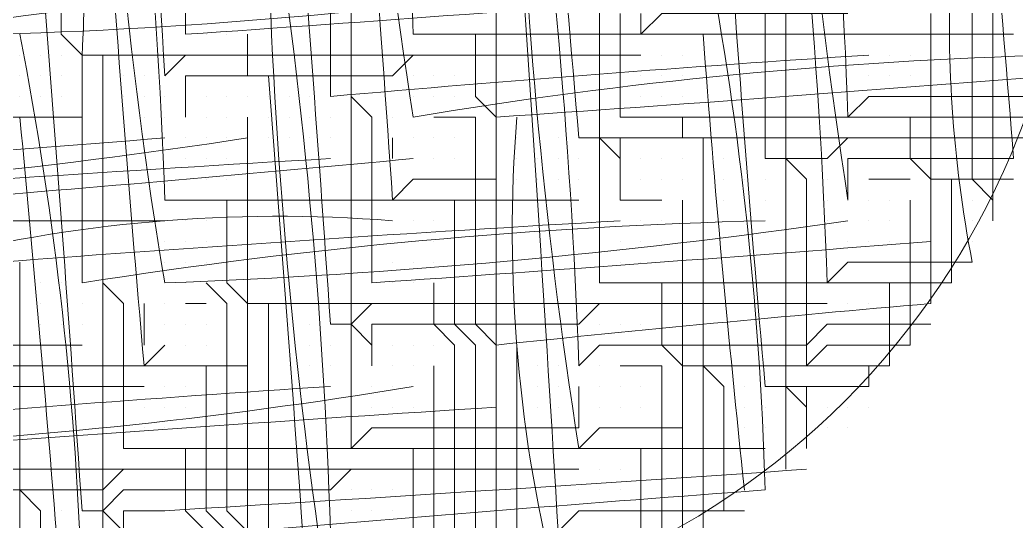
# Model space of a CAD drawing. Header units: centimetres. Extents: x -1638 to 1136, y -35 to 948.
# Drawn here: x -1094.46 to -1089.12, y 438.9 to 441.58 of the extents above; entities that cross this region are included whole.
import ezdxf

# ---------------------------------------------------------------- set-up
doc = ezdxf.new("R2010")
doc.units = ezdxf.units.CM
doc.layers.add('PDF _Attente électrique', color=1, linetype='Continuous')

# ---------------------------------------------------------------- blocks, each defined once
blk = doc.blocks.new('Attente électrique pour éclairage indirect')
at = {"layer": 'PDF _Attente électrique', "lineweight": 0}
for points in [[(0.1598, 2.8574, 0.004444), (0.2468, 1.5524), (0.2903, 1.5524), (0.2903, 1.5089), (0.2903, 1.4654), (0.2903, 1.4219), (0.3338, 1.4219), (0.3773, 1.4219), (0.4208, 1.4219), (0.4208, 1.3784), (0.4208, 1.3349), (0.4208, 1.2914), (0.4208, 1.2479), (0.4208, 1.2044), (0.4208, 1.1609), (0.4208, 1.1174), (0.4208, 1.0739, 0.002732), (1.5953, 1.1609)], [(0.7688, 1.3784, -0.030978), (-0.6232, 1.2479), (-0.6667, 1.2479, -0.038546), (-0.7972, 2.6834)], [(0.1163, 2.6834, -0.027352), (0.2468, 1.2479), (0.2903, 1.2479), (0.3338, 1.2479), (0.3773, 1.2479), (0.4208, 1.2479), (0.4643, 1.2479), (0.5078, 1.2479), (0.5513, 1.2479), (0.5948, 1.2479), (0.6383, 1.2479), (0.6818, 1.2479), (0.7253, 1.2479), (0.7688, 1.2914), (0.8123, 1.2914), (0.8558, 1.2914), (0.8993, 1.2914), (0.9428, 1.2914), (0.9863, 1.2914), (1.0298, 1.2914), (1.0733, 1.2914), (1.1168, 1.2914), (1.1603, 1.2914)], [(-0.3622, 2.5094, -0.002075), (-0.2752, 1.1609), (-0.2317, 1.2044), (-0.1882, 1.2044), (-0.1447, 1.2044), (-0.1012, 1.2044), (-0.0577, 1.2044), (-0.0142, 1.2044), (0.0293, 1.2044), (0.0728, 1.2044), (0.1163, 1.2044), (0.1598, 1.2044), (0.2033, 1.2044), (0.2468, 1.2044)], [(1.5518, 1.8569, 0.062258), (1.5953, 1.2044, 0.035081), (0.2468, 1.0739, -0.032811), (0.1163, 2.5094)], [(1.0298, 2.5094, -0.027352), (1.1603, 1.0739), (1.2038, 1.0739), (1.2473, 1.0739), (1.2908, 1.0739), (1.3343, 1.0739), (1.3778, 1.0739), (1.4213, 1.0739), (1.4648, 1.0739), (1.5083, 1.0739), (1.5518, 1.0739), (1.5518, 1.1174), (1.5518, 1.1609), (1.5518, 1.2044), (1.5518, 1.2479), (1.5518, 1.2914), (1.5518, 1.3349), (1.5518, 1.3784)], [(-0.4057, 2.3354, -0.027352), (-0.2752, 0.8999), (-0.2317, 0.8999), (-0.1882, 0.8999), (-0.1447, 0.8999), (-0.1012, 0.8999), (-0.0577, 0.8999), (-0.0142, 0.8999), (0.0293, 0.8999), (0.0728, 0.8999), (0.1163, 0.8999), (0.1598, 0.8999), (0.2033, 0.8999), (0.2468, 0.9434), (0.2903, 0.9434), (0.3338, 0.9434), (0.3773, 0.9434), (0.4208, 0.9434)], [(1.0298, 2.3354, 0.032811), (1.1603, 0.8999), (1.1603, 0.9434), (1.1603, 0.9869), (1.2038, 0.9869), (1.2473, 0.9869), (1.2908, 0.9869), (1.3343, 0.9869), (1.3778, 0.9869), (1.4213, 0.9869), (1.4648, 0.9869), (1.5083, 0.9869, 0.003759), (1.4213, 1.9874)], [(0.0728, 0.9869, 0.004444), (-1.2322, 0.8999)], [(0.2033, 0.8564, 0.082763), (-0.7972, 0.7694)], [(0.5948, 1.3784, 0.032811), (-0.8407, 1.2479), (-0.8407, 1.2914), (-0.8407, 1.3349), (-0.8407, 1.3784), (-0.8407, 1.4219), (-0.8407, 1.4654), (-0.8407, 1.5089), (-0.8407, 1.5524), (-0.8407, 1.5959), (-0.8407, 1.6394), (-0.8407, 1.6829), (-0.8407, 1.7264), (-0.8842, 1.7699), (-0.8842, 1.8134), (-0.8842, 1.8569), (-0.8842, 1.9004), (-0.8842, 1.9439), (-0.8842, 1.9874), (-0.8842, 2.0309), (-0.8842, 2.0744), (-0.8842, 2.1179), (-0.8842, 2.1614)], [(-0.4057, 2.1614, 0.038546), (-0.2752, 0.7259, 0.027352), (1.1603, 0.8564)], [(0.5078, 2.1614, 0.005917), (0.5948, 1.0304), (0.6383, 1.0304), (0.6818, 1.0304), (0.6818, 0.9869), (0.6818, 0.9434), (0.6818, 0.8999), (0.7253, 0.8999), (0.7688, 0.8999)], [(0.9863, 2.1614, -0.027352), (1.1168, 0.7259), (1.1603, 0.7259), (1.2038, 0.7259), (1.2473, 0.7259), (1.2908, 0.7259), (1.3343, 0.7259), (1.3778, 0.7259), (1.3778, 0.7694), (1.3778, 0.8129), (1.3778, 0.8564), (1.3778, 0.8999), (1.3778, 0.9434)], [(0.1163, 2.0744, -0.002732), (0.2033, 0.8999), (0.2468, 0.8999), (0.2903, 0.8999), (0.3338, 0.8999), (0.3773, 0.8999), (0.4208, 0.8999), (0.4643, 0.8999), (0.5078, 0.8999), (0.5513, 0.8999), (0.5948, 0.8999)], [(1.2038, 1.2044, 0.005917), (0.0728, 1.1174), (0.0728, 1.1609), (0.0728, 1.2044), (0.0728, 1.2479), (0.0728, 1.2914), (0.0728, 1.3349), (0.0728, 1.3784), (0.0728, 1.4219), (0.0728, 1.4654), (0.0728, 1.5089), (0.0728, 1.5524), (0.0728, 1.5959), (0.0293, 1.6394), (0.0293, 1.6829), (0.0293, 1.7264), (0.0293, 1.7699), (0.0293, 1.8134), (0.0293, 1.8569), (0.0293, 1.9004), (0.0293, 1.9439), (0.0293, 1.9874)], [(0.4643, 1.9874, -0.027352), (0.5948, 0.5519), (0.6383, 0.5954), (0.6818, 0.5954), (0.7253, 0.5954), (0.7688, 0.5954), (0.8123, 0.5954), (0.8558, 0.5954), (0.8993, 0.5954), (0.9428, 0.5954), (0.9863, 0.5954), (1.0298, 0.5954), (1.0733, 0.5954), (1.1168, 0.6389), (1.1603, 0.6389), (1.2038, 0.6389), (1.2473, 0.6389), (1.2908, 0.6389), (1.3343, 0.6389)], [(-0.9277, 1.9439, -0.030978), (-0.7972, 0.5519), (-0.7537, 0.5519), (-0.7102, 0.5519), (-0.6667, 0.5519), (-0.6232, 0.5519), (-0.5797, 0.5519), (-0.5362, 0.5519), (-0.4927, 0.5519), (-0.4492, 0.5519), (-0.4057, 0.5519), (-0.3622, 0.5519), (-0.3187, 0.5519), (-0.2752, 0.5954)], [(-0.0142, 1.8134, -0.002732), (0.0728, 0.6389), (0.1163, 0.6389), (0.1598, 0.6824), (0.2033, 0.6824), (0.2468, 0.6824), (0.2903, 0.6824), (0.3338, 0.6824), (0.3773, 0.6824), (0.4208, 0.6824), (0.4643, 0.6824), (0.5078, 0.6824), (0.5513, 0.6824), (0.5948, 0.6824), (0.6383, 0.6824)], [(0.4643, 1.8134, 0.032811), (0.5948, 0.3779), (0.6383, 0.3779), (0.6818, 0.3779), (0.7253, 0.3779), (0.7688, 0.3779), (0.8123, 0.3779), (0.8558, 0.3779), (0.8993, 0.3779), (0.9428, 0.3779), (0.9863, 0.3779)], [(0.4208, 0.4649, 0.00237), (-0.8407, 0.3779, 0.030978), (-0.9712, 1.7699)], [(-0.4927, 1.7699, -0.071068), (-0.4492, 1.2044), (-0.4057, 1.2044), (-0.3622, 1.2044), (-0.3187, 1.2044), (-0.2752, 1.2044), (-0.2317, 1.2044)], [(-0.7537, 1.7264, 0.062258), (-0.7102, 1.0739), (-0.6667, 1.0739), (-0.6232, 1.0739), (-0.5797, 1.0739), (-0.5362, 1.0739), (-0.4927, 1.0739), (-0.4492, 1.0739)], [(-0.4057, 1.6829, 0.005917), (-0.3187, 0.5519), (-0.2752, 0.5519), (-0.2317, 0.5519), (-0.1882, 0.5519), (-0.1447, 0.5519), (-0.1012, 0.5519)], [(0.9428, 1.3349, -0.002732), (-0.2317, 1.2479), (-0.2317, 1.2914), (-0.2317, 1.3349), (-0.2317, 1.3784), (-0.2317, 1.4219), (-0.2317, 1.4654), (-0.2317, 1.5089), (-0.2317, 1.5524), (-0.2317, 1.5959), (-0.2317, 1.6394)], [(0.8993, 1.6394, 0.005917), (0.9863, 0.5084), (1.0298, 0.5084), (1.0733, 0.5084), (1.0733, 0.4649), (1.0733, 0.4214), (1.0733, 0.3779), (1.0733, 0.4214), (1.0733, 0.4649), (1.0298, 0.5084), (1.0298, 0.5519), (1.0298, 0.5954), (1.0298, 0.6389), (1.0298, 0.6824), (1.0298, 0.7259), (1.0298, 0.7694), (1.0298, 0.8129), (1.0298, 0.8564), (1.0298, 0.8999), (1.0298, 0.9434), (1.0298, 0.9869)], [(0.9863, 0.8564, 0.032811), (-0.4492, 0.7259), (-0.4492, 0.7694), (-0.4492, 0.8129), (-0.4492, 0.8564), (-0.4492, 0.8999), (-0.4492, 0.9434), (-0.4492, 0.9869), (-0.4492, 1.0304), (-0.4492, 1.0739), (-0.4492, 1.1174), (-0.4492, 1.1609), (-0.4492, 1.2044), (-0.4927, 1.2479), (-0.4927, 1.2914), (-0.4927, 1.3349), (-0.4927, 1.3784), (-0.4927, 1.4219), (-0.4927, 1.4654), (-0.4927, 1.5089), (-0.4927, 1.5524), (-0.4927, 1.5959)], [(-0.0577, 1.5959, -0.030978), (0.0728, 0.2039), (0.1163, 0.2039), (0.1598, 0.2039), (0.2033, 0.2039), (0.2468, 0.2039), (0.2903, 0.2039), (0.3338, 0.2039), (0.3773, 0.2039), (0.4208, 0.2039), (0.4643, 0.2039), (0.5078, 0.2039), (0.5513, 0.2039), (0.5948, 0.2474), (0.6383, 0.2474), (0.6818, 0.2474), (0.7253, 0.2474), (0.7688, 0.2474), (0.8123, 0.2474), (0.8558, 0.2474), (0.8993, 0.2474), (0.9428, 0.2474)], [(1.3343, 0.8129, -0.002732), (0.1598, 0.7259), (0.1598, 0.7694), (0.1598, 0.8129), (0.1598, 0.8564), (0.1598, 0.8999), (0.1598, 0.9434), (0.1598, 0.9869), (0.1598, 1.0304), (0.1598, 1.0739), (0.1163, 1.1174), (0.1163, 1.1609), (0.1163, 1.2044), (0.1163, 1.2479), (0.1163, 1.2914), (0.1163, 1.3349), (0.1163, 1.3784), (0.1163, 1.4219), (0.1163, 1.4654), (0.1163, 1.5089), (0.1163, 1.5524), (0.1163, 1.5959)], [(0.4643, 1.5524, -0.002075), (0.5513, 0.2039), (0.5948, 0.2039), (0.6383, 0.2039), (0.6818, 0.2039), (0.7253, 0.2039), (0.7688, 0.2039), (0.8123, 0.2039), (0.8558, 0.2039), (0.8558, 0.2474), (0.8558, 0.2909), (0.8558, 0.3344), (0.8558, 0.3779), (0.8558, 0.4214), (0.8558, 0.4649), (0.8558, 0.5084), (0.8558, 0.5519)], [(0.8123, 1.4654), (0.8558, 1.4654, -0.040693), (0.9863, 0.2909, 0.003185), (-0.1012, 0.2039), (-0.1012, 0.2474), (-0.1012, 0.2909), (-0.1012, 0.3344), (-0.1012, 0.3779), (-0.1012, 0.4214), (-0.1012, 0.4649), (-0.1012, 0.5084), (-0.1012, 0.5519), (-0.1012, 0.5954), (-0.1012, 0.6389), (-0.1012, 0.6824), (-0.1447, 0.7259), (-0.1447, 0.7694), (-0.1447, 0.8129), (-0.1447, 0.8564), (-0.1447, 0.8999)], [(-0.5362, 1.4219, -0.002732), (-0.4492, 0.2474), (-0.4057, 0.2474), (-0.3622, 0.2909), (-0.3187, 0.2909), (-0.2752, 0.2909), (-0.2317, 0.2909), (-0.1882, 0.2909), (-0.1447, 0.2909), (-0.1012, 0.2909), (-0.0577, 0.2909), (-0.0142, 0.2909), (0.0293, 0.2909), (0.0728, 0.2909), (0.1163, 0.3344), (0.1598, 0.3344), (0.2033, 0.3344), (0.2468, 0.3344), (0.2903, 0.3344), (0.3338, 0.3344), (0.3773, 0.3344), (0.4208, 0.3344), (0.4643, 0.3344), (0.5078, 0.3344), (0.5513, 0.3344), (0.5948, 0.3344)], [(-0.0577, 1.4219, 0.030978), (0.0728, 0.0299), (0.1163, 0.0299), (0.1598, 0.0299), (0.2033, 0.0299), (0.2468, 0.0299)], [(0.6383, 1.0304), (0.6383, 0.9869), (0.6383, 0.9434), (0.6383, 0.8999), (0.6383, 0.8564), (0.6383, 0.8129), (0.6383, 0.7694), (0.6383, 0.7259), (0.6818, 0.7259), (0.7253, 0.7259), (0.7688, 0.7259), (0.8123, 0.7259), (0.8558, 0.7259), (0.8993, 0.7259), (0.9428, 0.7259), (0.9863, 0.7259), (1.0298, 0.7259), (1.0733, 0.7259), (1.1168, 0.7259), (1.1603, 0.7694), (1.2038, 0.7694), (1.2473, 0.7694), (1.2908, 0.7694), (1.3343, 0.7694), (1.3778, 0.7694), (1.4213, 0.7694, -0.062258), (1.3778, 1.4219)], [(0.2468, 0.9869, -0.003759), (-0.7537, 0.8999), (-0.7537, 0.9434), (-0.7537, 0.9869), (-0.7537, 1.0304), (-0.7537, 1.0739), (-0.7537, 1.1174), (-0.7537, 1.1609), (-0.7537, 1.2044), (-0.7537, 1.2479)], [(1.2908, 1.0739), (1.2908, 1.0304), (1.2908, 0.9869), (1.3343, 0.9434), (1.3343, 0.8999), (1.3343, 0.8564), (1.3343, 0.8129), (1.3343, 0.7694), (1.3343, 0.7259), (1.3343, 0.6824, 0.004504), (0.4208, 0.5954), (0.4208, 0.6389), (0.4208, 0.6824), (0.4208, 0.7259), (0.4208, 0.7694), (0.4208, 0.8129), (0.4208, 0.8564), (0.4208, 0.8999), (0.4208, 0.9434), (0.4208, 0.9869), (0.4208, 1.0304), (0.4208, 1.0739), (0.3773, 1.1174), (0.3773, 1.1609), (0.3773, 1.2044), (0.3773, 1.2479)], [(0.4643, 1.0739, 0.082763), (0.5513, 0.0734), (0.5513, 0.1169), (0.5948, 0.1169), (0.6383, 0.1169)], [(-0.4057, 0.7259), (-0.4057, 0.6824), (-0.4057, 0.6389), (-0.4057, 0.5954), (-0.4057, 0.5519), (-0.4057, 0.5084), (-0.4057, 0.4649), (-0.4057, 0.4214), (-0.4057, 0.3779), (-0.4057, 0.3344), (-0.4057, 0.2909), (-0.4057, 0.2474), (-0.3622, 0.2039), (-0.3622, 0.2474), (-0.3187, 0.2474), (-0.2752, 0.2474, 0.002075), (1.0733, 0.3344)]]:
    blk.add_lwpolyline(points, format="xyb", dxfattribs=at)
for points in [[(0.7253, 1.2914), (0.7253, 1.2479), (0.7688, 1.2479), (0.8123, 1.2479), (0.8558, 1.2479), (0.8993, 1.2479), (0.9428, 1.2479), (0.9863, 1.2479), (1.0298, 1.2479), (1.0733, 1.2479), (1.1168, 1.2479), (1.1603, 1.2479), (1.2038, 1.2479), (1.2473, 1.2479), (1.2908, 1.2479), (1.3343, 1.2479), (1.3778, 1.2479), (1.4213, 1.2479), (1.4648, 1.2479), (1.5083, 1.2479)], [(1.3343, 1.2914), (1.3343, 1.2479), (1.3343, 1.2044), (1.3343, 1.1609), (1.3343, 1.1174), (1.3343, 1.0739), (1.3343, 1.0304), (1.3343, 0.9869), (1.3343, 0.9434), (1.3778, 0.9434), (1.4213, 0.9434), (1.4648, 0.9434), (1.5083, 0.9434)], [(0.6818, 1.2914), (0.6818, 1.2479), (0.6818, 1.2044), (0.6818, 1.1609), (0.6818, 1.1174), (0.6818, 1.0739), (0.7253, 1.0739), (0.7688, 1.0739), (0.8123, 1.0739), (0.8558, 1.0739), (0.8993, 1.0739), (0.9428, 1.0739), (0.9863, 1.0739), (1.0298, 1.0739), (1.0733, 1.0739), (1.1168, 1.0739), (1.1603, 1.0739), (1.2038, 1.1174), (1.2473, 1.1174), (1.2908, 1.1174), (1.3343, 1.1174), (1.3778, 1.1174), (1.4213, 1.1174), (1.4648, 1.1174), (1.5083, 1.1174), (1.5518, 1.1174)], [(0.9863, 1.2914), (0.9863, 1.2479), (0.9863, 1.2044), (0.9863, 1.1609), (0.9863, 1.1174), (0.9863, 1.0739), (0.9863, 1.0304), (0.9863, 0.9869), (1.0298, 0.9869), (1.0733, 0.9869), (1.1168, 0.9869), (1.1603, 1.0304), (1.2038, 1.0304), (1.2473, 1.0304), (1.2908, 1.0304), (1.3343, 1.0304), (1.3778, 1.0304), (1.4213, 1.0304), (1.4648, 1.0304), (1.5083, 1.0304), (1.5518, 1.0304)], [(1.4648, 0.8999), (1.4648, 0.9434), (1.4648, 0.9869), (1.4648, 1.0304), (1.4648, 1.0739), (1.4648, 1.1174), (1.4648, 1.1609), (1.4648, 1.2044), (1.4648, 1.2479), (1.4648, 1.2914), (1.4648, 1.3349), (1.4648, 1.3784), (1.4213, 1.4219), (1.4213, 1.4654), (1.4213, 1.5089), (1.4213, 1.5524), (1.4213, 1.5959), (1.4213, 1.6394), (1.4213, 1.6829), (1.4213, 1.7264), (1.4213, 1.7699), (1.4213, 1.8134)], [(1.4648, 0.8564), (1.4648, 0.8999), (1.4213, 0.9434), (1.4213, 0.9869), (1.4213, 1.0304), (1.4213, 1.0739), (1.4213, 1.1174), (1.4213, 1.1609), (1.4213, 1.2044), (1.4213, 1.2479), (1.4213, 1.2914), (1.4213, 1.3349), (1.4213, 1.3784), (1.3778, 1.4219), (1.3778, 1.4654), (1.3778, 1.5089), (1.3778, 1.5524), (1.3778, 1.5959), (1.3778, 1.6394)], [(-0.6232, 0.3344), (-0.5797, 0.3344), (-0.5362, 0.3344), (-0.4927, 0.3344), (-0.4492, 0.3344), (-0.4057, 0.3344), (-0.3622, 0.3344)], [(0.6818, 0.8999), (0.6818, 0.9434), (0.6818, 0.9869), (0.6383, 1.0304), (0.6383, 1.0739), (0.6383, 1.1174), (0.6383, 1.1609), (0.6383, 1.2044), (0.6383, 1.2479), (0.6383, 1.2914), (0.6383, 1.3349), (0.6383, 1.3784), (0.6383, 1.4219), (0.6383, 1.4654), (0.6383, 1.5089)], [(1.0298, 1.2914), (1.0298, 1.2479), (1.0298, 1.2044), (1.0298, 1.1609), (1.0298, 1.1174), (1.0298, 1.0739), (1.0298, 1.0304), (1.0298, 0.9869), (1.0733, 0.9434), (1.0733, 0.8999), (1.0733, 0.8564), (1.0733, 0.8129), (1.0733, 0.7694), (1.0733, 0.7259), (1.0733, 0.6824), (1.0733, 0.6389), (1.0733, 0.5954), (1.0733, 0.5519), (1.1168, 0.5519), (1.1603, 0.5519), (1.2038, 0.5519), (1.2473, 0.5519), (1.2473, 0.5954), (1.2473, 0.6389), (1.2473, 0.6824), (1.2473, 0.7259)], [(-0.6232, 0.8564), (-0.5797, 0.8564), (-0.5362, 0.8564), (-0.4927, 0.8564), (-0.4492, 0.8564), (-0.4057, 0.8564), (-0.3622, 0.8564), (-0.3187, 0.8564), (-0.2752, 0.8564)], [(-0.1882, 1.2479), (-0.1882, 1.2479)], [(-0.1447, 1.2479), (-0.1447, 1.2479)], [(-0.1012, 1.1609), (-0.1012, 1.2044), (-0.1012, 1.2479)], [(0.2903, 1.2479), (0.2903, 1.2479)], [(0.3338, 1.2479), (0.3338, 1.2479)], [(0.7688, 1.2479), (0.7688, 1.2479)], [(0.8123, 1.2479), (0.8123, 1.2479)], [(1.2038, 1.2479), (1.2038, 1.2479)], [(1.2473, 1.2479), (1.2473, 1.2479)], [(1.2908, 1.2479), (1.2908, 1.2479)], [(-0.5797, 1.2044), (-0.5797, 1.2044)], [(-0.5797, 1.2044), (-0.5797, 1.2044)], [(-0.5362, 1.2044), (-0.5362, 1.2044)], [(-0.4927, 1.2044), (-0.4927, 1.2044)], [(-0.4057, 1.2044), (-0.4057, 1.1609), (-0.4057, 1.1174), (-0.4057, 1.0739), (-0.4057, 1.0304), (-0.4057, 0.9869), (-0.4057, 0.9434), (-0.4057, 0.8999), (-0.4057, 0.8564), (-0.4057, 0.8129), (-0.4057, 0.7694), (-0.4057, 0.7259), (-0.3622, 0.6824), (-0.3622, 0.6389), (-0.3622, 0.5954), (-0.3622, 0.5519), (-0.3622, 0.5084), (-0.3622, 0.4649), (-0.3622, 0.4214), (-0.3622, 0.3779), (-0.3187, 0.3779), (-0.2752, 0.3779), (-0.2317, 0.3779), (-0.1882, 0.3779), (-0.1447, 0.3779), (-0.1012, 0.3779), (-0.0577, 0.3779), (-0.0142, 0.3779), (0.0293, 0.3779), (0.0728, 0.3779), (0.1163, 0.3779), (0.1598, 0.4214), (0.2033, 0.4214), (0.2468, 0.4214), (0.2903, 0.4214), (0.3338, 0.4214), (0.3773, 0.4214), (0.4208, 0.4214), (0.4643, 0.4214), (0.5078, 0.4214), (0.5513, 0.4214), (0.5948, 0.4214), (0.5948, 0.4649), (0.5948, 0.5084)], [(-0.2317, 1.1609), (-0.1882, 1.1609), (-0.1447, 1.1609), (-0.1012, 1.1609), (-0.0577, 1.1609), (-0.0142, 1.1609), (0.0293, 1.1609), (0.0728, 1.1609), (0.1163, 1.1609), (0.1598, 1.1609), (0.2033, 1.1609), (0.2468, 1.2044), (0.2903, 1.2044), (0.3338, 1.2044), (0.3773, 1.2044), (0.4208, 1.2044), (0.4643, 1.2044), (0.5078, 1.2044), (0.5513, 1.2044), (0.5948, 1.2044), (0.6383, 1.2044), (0.6818, 1.2044), (0.7253, 1.2044)], [(-0.2317, 1.2044), (-0.2317, 1.2044)], [(-0.1882, 1.2044), (-0.1882, 1.2044)], [(-0.1447, 1.2044), (-0.1447, 1.2044)], [(0.2468, 1.2044), (0.2468, 1.2044)], [(0.2903, 1.2044), (0.2903, 1.2044)], [(0.3338, 1.2044), (0.3338, 1.2044)], [(0.7253, 1.2044), (0.7253, 1.2044)], [(0.7688, 1.2044), (0.7688, 1.2044)], [(0.8123, 1.2044), (0.8123, 1.2044)], [(1.2038, 1.2044), (1.2038, 1.2044)], [(1.2473, 1.2044), (1.2473, 1.2044)], [(1.2908, 1.2044), (1.2908, 1.2044)], [(-0.5797, 1.1609), (-0.5797, 1.1609)], [(-0.5797, 1.1609), (-0.5797, 1.1609)], [(-0.5362, 1.1609), (-0.5362, 1.1609)], [(-0.4927, 1.1609), (-0.4927, 1.1609)], [(-0.4492, 1.1609), (-0.4492, 1.1609)], [(-0.4057, 1.1609), (-0.4057, 1.1609)], [(-0.3622, 1.1609), (-0.3622, 1.1609)], [(-0.3187, 1.1609), (-0.3187, 1.1609)], [(-0.1882, 1.1609), (-0.1882, 1.1609)], [(-0.1447, 1.1609), (-0.1447, 1.1609)], [(0.2468, 1.1609), (0.2468, 1.1609)], [(0.2903, 1.1609), (0.2903, 1.1609)], [(0.3338, 1.1609), (0.3338, 1.1609)], [(0.7253, 1.1609), (0.7253, 1.1609)], [(0.7688, 1.1609), (0.7688, 1.1609)], [(0.8123, 1.1609), (0.8123, 1.1609)], [(1.2038, 1.1609), (1.2038, 1.1609)], [(1.2473, 1.1609), (1.2473, 1.1609)], [(1.2908, 1.1609), (1.2908, 1.1609)], [(-0.5797, 1.1174), (-0.5797, 1.1174)], [(-0.5797, 1.1174), (-0.5797, 1.1174)], [(-0.5362, 1.1174), (-0.5362, 1.1174)], [(-0.4927, 1.1174), (-0.4927, 1.1174)], [(-0.4492, 1.1174), (-0.4492, 1.1174)], [(-0.4057, 1.1174), (-0.4057, 1.1174)], [(-0.3622, 1.1174), (-0.3622, 1.1174)], [(-0.3187, 1.1174), (-0.3187, 1.1174)], [(-0.2752, 1.1174), (-0.2752, 1.1174)], [(-0.1882, 1.1174), (-0.1882, 1.1174)], [(-0.1882, 1.1174), (-0.1882, 1.1174)], [(-0.1447, 1.1174), (-0.1447, 1.1174)], [(-0.1447, 1.1174), (-0.1447, 1.1174)], [(-0.1012, 1.1174), (-0.1012, 1.1174)], [(-0.1012, 1.1174), (-0.1012, 1.1174)], [(-0.0577, 1.1174), (-0.0577, 1.1174)], [(-0.0142, 1.1174), (-0.0142, 1.1174)], [(0.0293, 1.1174), (0.0293, 1.1174)], [(0.1163, 1.1174), (0.1163, 1.0739), (0.1163, 1.0304), (0.1163, 0.9869), (0.1163, 0.9434), (0.1163, 0.8999), (0.1163, 0.8564), (0.1163, 0.8129), (0.1163, 0.7694), (0.1163, 0.7259), (0.1163, 0.6824), (0.1163, 0.6389), (0.1598, 0.5954), (0.1598, 0.5519), (0.1598, 0.5954), (0.1598, 0.6389), (0.2033, 0.6389), (0.2468, 0.6389), (0.2903, 0.6389), (0.3338, 0.6389), (0.3773, 0.6389), (0.4208, 0.6389), (0.4643, 0.6389), (0.5078, 0.6389), (0.5513, 0.6389), (0.5948, 0.6389), (0.6383, 0.6824), (0.6818, 0.6824), (0.7253, 0.6824), (0.7688, 0.6824), (0.8123, 0.6824), (0.8558, 0.6824), (0.8993, 0.6824), (0.9428, 0.6824), (0.9863, 0.6824), (1.0298, 0.6824), (1.0733, 0.6824), (1.1168, 0.6824)], [(0.2468, 1.1174), (0.2468, 1.1174)], [(0.2903, 1.1174), (0.2903, 1.1174)], [(0.3338, 1.1174), (0.3338, 1.1174)], [(0.7253, 1.1174), (0.7253, 1.1174)], [(0.7688, 1.1174), (0.7688, 1.1174)], [(0.8123, 1.1174), (0.8123, 1.1174)], [(1.2038, 1.1174), (1.2038, 1.1174)], [(1.2473, 1.1174), (1.2473, 1.1174)], [(1.2908, 1.1174), (1.2908, 1.1174)], [(-0.4057, 1.0739), (-0.4057, 1.0739)], [(-0.3622, 1.0739), (-0.3622, 1.0739)], [(-0.3187, 1.0739), (-0.3187, 1.0739)], [(-0.2752, 1.0739), (-0.2752, 1.0739)], [(-0.2317, 1.0739), (-0.2317, 1.0739)], [(-0.1882, 1.0739), (-0.1882, 1.0739)], [(-0.1882, 1.0739), (-0.1882, 1.0739)], [(-0.1447, 1.0739), (-0.1447, 1.0739)], [(-0.1447, 1.0739), (-0.1447, 1.0739)], [(-0.1012, 1.0739), (-0.1012, 1.0739)], [(-0.1012, 1.0739), (-0.1012, 1.0304), (-0.1012, 0.9869), (-0.1012, 0.9434), (-0.1012, 0.8999), (-0.1012, 0.8564), (-0.1012, 0.8129), (-0.1012, 0.7694), (-0.1012, 0.7259), (-0.1012, 0.6824), (-0.0577, 0.6824), (-0.0142, 0.6824), (0.0293, 0.6824), (0.0728, 0.6824), (0.1163, 0.6824), (0.1598, 0.6824)], [(-0.0577, 1.0739), (-0.0577, 1.0739)], [(-0.0142, 1.0739), (-0.0142, 1.0739)], [(0.0293, 1.0739), (0.0293, 1.0739)], [(0.0728, 1.0739), (0.0728, 1.0739)], [(0.1163, 1.0739), (0.1163, 1.0739)], [(0.1598, 1.0739), (0.1598, 1.0739)], [(0.2033, 1.0739), (0.2033, 1.0739)], [(0.2468, 1.0739), (0.2468, 1.0739)], [(0.2903, 1.0739), (0.2903, 1.0739)], [(0.2903, 1.0739), (0.3338, 1.0739), (0.3773, 1.0739), (0.3773, 1.0304), (0.3773, 0.9869), (0.3773, 0.9434), (0.3773, 0.8999), (0.3773, 0.8564), (0.3773, 0.8129), (0.3773, 0.7694), (0.3773, 0.7259), (0.3773, 0.6824), (0.3773, 0.6389), (0.4208, 0.5954), (0.4208, 0.5519), (0.4208, 0.5084), (0.4208, 0.4649), (0.4208, 0.4214), (0.4208, 0.3779), (0.4208, 0.3344), (0.4208, 0.2909), (0.4208, 0.2474), (0.4208, 0.2039)], [(0.7688, 0.2039), (0.7688, 0.2474), (0.7688, 0.2909), (0.7688, 0.3344), (0.7688, 0.3779), (0.7688, 0.4214), (0.7688, 0.4649), (0.7688, 0.5084), (0.7688, 0.5519), (0.7253, 0.5519), (0.6818, 0.5519)], [(0.2903, 1.0739), (0.2903, 1.0739)], [(0.3338, 1.0739), (0.3338, 1.0739)], [(0.3773, 1.0739), (0.3773, 1.0739)], [(0.7253, 1.0739), (0.7253, 1.0739)], [(0.7688, 1.0739), (0.7688, 1.0739)], [(0.8123, 1.0304), (0.8123, 1.0739)], [(1.2038, 1.0739), (1.2038, 1.0739)], [(1.2473, 1.0739), (1.2473, 1.0739)], [(-0.2317, 1.0304), (-0.2317, 1.0304)], [(-0.1882, 1.0304), (-0.1882, 1.0304)], [(-0.1447, 1.0304), (-0.1447, 1.0304)], [(-0.0577, 1.0304), (-0.0577, 1.0304)], [(-0.0142, 1.0304), (-0.0142, 1.0304)], [(0.0293, 1.0304), (0.0293, 1.0304)], [(0.0728, 1.0304), (0.0728, 1.0304)], [(0.1163, 1.0304), (0.1163, 1.0304)], [(0.1598, 1.0304), (0.1598, 1.0304)], [(0.2033, 1.0304), (0.2033, 1.0304)], [(0.2033, 0.9869), (0.2033, 1.0304)], [(0.2468, 1.0304), (0.2468, 1.0304)], [(0.2468, 1.0304), (0.2468, 1.0304)], [(0.2903, 1.0304), (0.2903, 1.0304)], [(0.2903, 1.0304), (0.2903, 1.0304)], [(0.3338, 1.0304), (0.3338, 1.0304)], [(0.3338, 1.0304), (0.3338, 1.0304)], [(0.3773, 1.0304), (0.3773, 1.0304)], [(0.4208, 1.0304), (0.4208, 1.0304)], [(0.4643, 1.0304), (0.4643, 1.0304)], [(0.5078, 1.0304), (0.5078, 1.0304)], [(0.5513, 1.0304), (0.5513, 1.0304)], [(0.6818, 1.0304), (0.7253, 1.0304), (0.7688, 1.0304), (0.8123, 1.0304), (0.8558, 1.0304), (0.8993, 1.0304), (0.9428, 1.0304), (0.9863, 1.0304), (1.0298, 1.0304), (1.0733, 1.0304), (1.1168, 1.0304), (1.1603, 1.0304)], [(0.7253, 1.0304), (0.7253, 1.0304)], [(0.7688, 1.0304), (0.7688, 1.0304)], [(0.8993, 0.2474), (0.8993, 0.2909), (0.8993, 0.3344), (0.8993, 0.3779), (0.8993, 0.4214), (0.8993, 0.4649), (0.8993, 0.5084), (0.8558, 0.5519), (0.8558, 0.5954), (0.8558, 0.6389), (0.8558, 0.6824), (0.8558, 0.7259), (0.8558, 0.7694), (0.8558, 0.8129), (0.8558, 0.8564), (0.8558, 0.8999), (0.8558, 0.9434), (0.8558, 0.9869), (0.8558, 1.0304)], [(1.1603, 1.0304), (1.1603, 1.0304)], [(1.2038, 1.0304), (1.2038, 1.0304)], [(1.2473, 1.0304), (1.2473, 1.0304)], [(-0.2317, 0.9869), (-0.2317, 0.9869)], [(-0.1882, 0.9869), (-0.1882, 0.9869)], [(-0.1447, 0.9869), (-0.1447, 0.9869)], [(0.1163, 0.9869), (0.1163, 0.9869)], [(0.1598, 0.9869), (0.1598, 0.9869)], [(0.2468, 0.9869), (0.2468, 0.9869)], [(0.2903, 0.9869), (0.2903, 0.9869)], [(0.2903, 0.9869), (0.2903, 0.9869)], [(0.3338, 0.9869), (0.3338, 0.9869)], [(0.3338, 0.9869), (0.3338, 0.9869)], [(0.3773, 0.9869), (0.3773, 0.9869)], [(0.4208, 0.9869), (0.4208, 0.9869)], [(0.4643, 0.9869), (0.4643, 0.9869)], [(0.5078, 0.9869), (0.5078, 0.9869)], [(0.5513, 0.9869), (0.5513, 0.9869)], [(0.5948, 0.9869), (0.5948, 0.9869)], [(0.6383, 0.9869), (0.6383, 0.9869)], [(0.7253, 0.9869), (0.7253, 0.9869)], [(0.7253, 0.9869), (0.7253, 0.9869)], [(0.7688, 0.9869), (0.7688, 0.9869)], [(0.7688, 0.9869), (0.7688, 0.9869)], [(0.8123, 0.9869), (0.8123, 0.9869)], [(0.8123, 0.9869), (0.8123, 0.9869)], [(0.8558, 0.9869), (0.8558, 0.9869)], [(0.8993, 0.9869), (0.8993, 0.9869)], [(0.9428, 0.9869), (0.9428, 0.9869)], [(1.1603, 0.9869), (1.1603, 0.9869)], [(1.2038, 0.9869), (1.2038, 0.9869)], [(1.2473, 0.9869), (1.2473, 0.9869)], [(-0.2317, 0.9434), (-0.2317, 0.9434)], [(-0.1882, 0.9434), (-0.1882, 0.9434)], [(-0.1447, 0.9434), (-0.1447, 0.9434)], [(0.2468, 0.9434), (0.2468, 0.9434)], [(0.2903, 0.9434), (0.2903, 0.9434)], [(0.3338, 0.9434), (0.3338, 0.9434)], [(0.4643, 0.9434), (0.4643, 0.9434)], [(0.5078, 0.9434), (0.5078, 0.9434)], [(0.5513, 0.9434), (0.5513, 0.9434)], [(0.5948, 0.9434), (0.5948, 0.9434)], [(0.6383, 0.9434), (0.6383, 0.9434)], [(0.7253, 0.9434), (0.7253, 0.9434)], [(0.7253, 0.9434), (0.7253, 0.9434)], [(0.7688, 0.9434), (0.7688, 0.9434)], [(0.7688, 0.9434), (0.7688, 0.9434)], [(0.8123, 0.9434), (0.8123, 0.9434)], [(0.8123, 0.9434), (0.8123, 0.9434)], [(0.8558, 0.9434), (0.8558, 0.9434)], [(0.8993, 0.9434), (0.8993, 0.9434)], [(0.9428, 0.9434), (0.9428, 0.9434)], [(0.9863, 0.9434), (0.9863, 0.9434)], [(1.0298, 0.9434), (1.0298, 0.9434)], [(1.0733, 0.9434), (1.0733, 0.9434)], [(1.1168, 0.9434), (1.1168, 0.9434)], [(1.2038, 0.9434), (1.2038, 0.9434)], [(1.2038, 0.9434), (1.2038, 0.9434)], [(1.2908, 0.9434), (1.2473, 0.9434), (1.2038, 0.9434)], [(1.2473, 0.9434), (1.2473, 0.9434)], [(1.2908, 0.9434), (1.2908, 0.9434)], [(-0.2317, 0.8999), (-0.2317, 0.8999)], [(-0.1882, 0.8999), (-0.1882, 0.8999)], [(0.2468, 0.8999), (0.2468, 0.8999)], [(0.2903, 0.8999), (0.2903, 0.8999)], [(0.4208, 0.0299), (0.4208, 0.0734), (0.4208, 0.1169), (0.3773, 0.1604), (0.3773, 0.2039), (0.3773, 0.2474), (0.3773, 0.2909), (0.3773, 0.3344), (0.3773, 0.3779), (0.3773, 0.4214), (0.3773, 0.4649), (0.3773, 0.5084), (0.3773, 0.5519), (0.3773, 0.5954), (0.3338, 0.6389), (0.3338, 0.6824), (0.3338, 0.7259), (0.3338, 0.7694), (0.3338, 0.8129), (0.3338, 0.8564), (0.3338, 0.8999)], [(0.6383, 0.8999), (0.6383, 0.8999)], [(0.7253, 0.8999), (0.7253, 0.8999)], [(0.7688, 0.8999), (0.7688, 0.8999)], [(0.8123, 0.8999), (0.8123, 0.8999)], [(0.8123, 0.8999), (0.8123, 0.8564), (0.8123, 0.8129), (0.8123, 0.7694), (0.8123, 0.7259), (0.8123, 0.6824), (0.8123, 0.6389), (0.8123, 0.5954), (0.8123, 0.5519), (0.8558, 0.5519), (0.8993, 0.5519), (0.9428, 0.5519), (0.9863, 0.5519), (1.0298, 0.5519), (1.0733, 0.5519), (1.1168, 0.5954), (1.1603, 0.5954), (1.2038, 0.5954), (1.2473, 0.5954), (1.2908, 0.5954), (1.2908, 0.6389), (1.2908, 0.6824), (1.2908, 0.7259), (1.2908, 0.7694), (1.2908, 0.8129), (1.2908, 0.8564), (1.2908, 0.8999)], [(0.8558, 0.8999), (0.8558, 0.8999)], [(0.8993, 0.8999), (0.8993, 0.8999)], [(0.9428, 0.8999), (0.9428, 0.8999)], [(0.9863, 0.8999), (0.9863, 0.8999)], [(1.0298, 0.8999), (1.0298, 0.8999)], [(1.0733, 0.8999), (1.0733, 0.8999)], [(1.1168, 0.8999), (1.1168, 0.8999)], [(1.1603, 0.8999), (1.1603, 0.8999)], [(1.2038, 0.8999), (1.2038, 0.8999)], [(1.2038, 0.8999), (1.2038, 0.8999)], [(1.2473, 0.8999), (1.2473, 0.8999)], [(1.2473, 0.8999), (1.2473, 0.8999)], [(1.2908, 0.8999), (1.2908, 0.8999)], [(1.3343, 0.8999), (1.3343, 0.8999)], [(1.3778, 0.8999), (1.3778, 0.8999)], [(1.4213, 0.8999), (1.4213, 0.8999)], [(1.4648, 0.8999), (1.4648, 0.8999)], [(-0.2752, 0.8564), (-0.2752, 0.8564)], [(-0.2317, 0.8564), (-0.2317, 0.8564)], [(-0.1882, 0.8564), (-0.1882, 0.8564)], [(0.2033, 0.8564), (0.2033, 0.8564)], [(0.2468, 0.8564), (0.2468, 0.8564)], [(0.2903, 0.8564), (0.2903, 0.8564)], [(0.6818, 0.8564), (0.6818, 0.8564)], [(0.7253, 0.8564), (0.7253, 0.8564)], [(0.7688, 0.8564), (0.7688, 0.8564)], [(1.0298, 0.8564), (1.0298, 0.8564)], [(1.0733, 0.8564), (1.0733, 0.8564)], [(1.1168, 0.8564), (1.1168, 0.8564)], [(1.1603, 0.8564), (1.1603, 0.8564)], [(1.2038, 0.8564), (1.2038, 0.8564)], [(1.2038, 0.8564), (1.2038, 0.8564)], [(1.2473, 0.8564), (1.2473, 0.8564)], [(1.2473, 0.8564), (1.2473, 0.8564)], [(1.2908, 0.8564), (1.2908, 0.8564)], [(1.3343, 0.8564), (1.3343, 0.8564)], [(1.3778, 0.8564), (1.3778, 0.8564)], [(1.4213, 0.8564), (1.4213, 0.8564)], [(1.4648, 0.8564), (1.4648, 0.8564)], [(-0.2752, 0.8129), (-0.2752, 0.8129)], [(-0.2317, 0.8129), (-0.2317, 0.8129)], [(-0.1882, 0.8129), (-0.1882, 0.8129)], [(0.2033, 0.8129), (0.2033, 0.8129)], [(0.2468, 0.8129), (0.2468, 0.8129)], [(0.2903, 0.8129), (0.2903, 0.8129)], [(0.6818, 0.8129), (0.6818, 0.8129)], [(0.7253, 0.8129), (0.7253, 0.8129)], [(0.7688, 0.8129), (0.7688, 0.8129)], [(1.1603, 0.8129), (1.1603, 0.8129)], [(1.2038, 0.8129), (1.2038, 0.8129)], [(1.2473, 0.8129), (1.2473, 0.8129)], [(1.3778, 0.8129), (1.3778, 0.8129)], [(1.4213, 0.8129), (1.4213, 0.8129)], [(-0.5797, 0.7694), (-0.5797, 0.7259), (-0.5797, 0.6824), (-0.5797, 0.6389), (-0.5797, 0.5954), (-0.5797, 0.5519), (-0.5797, 0.5084), (-0.5797, 0.4649), (-0.5797, 0.4214), (-0.5797, 0.3779), (-0.5797, 0.3344), (-0.5797, 0.2909), (-0.5362, 0.2474), (-0.5362, 0.2039), (-0.5362, 0.1604), (-0.5362, 0.1169), (-0.5362, 0.0734), (-0.4927, 0.0734), (-0.4492, 0.0734), (-0.4057, 0.0734), (-0.3622, 0.1169), (-0.3187, 0.1169), (-0.2752, 0.1169)], [(-0.2752, 0.7694), (-0.2752, 0.7694)], [(-0.2317, 0.7694), (-0.2317, 0.7694)], [(-0.1882, 0.7694), (-0.1882, 0.7694)], [(0.2033, 0.7694), (0.2033, 0.7694)], [(0.2468, 0.7694), (0.2468, 0.7694)], [(0.2903, 0.7694), (0.2903, 0.7694)], [(0.6818, 0.7694), (0.6818, 0.7694)], [(0.7253, 0.7694), (0.7253, 0.7694)], [(0.7688, 0.7694), (0.7688, 0.7694)], [(1.1603, 0.7694), (1.1603, 0.7694)], [(1.2038, 0.7694), (1.2038, 0.7694)], [(1.2473, 0.7694), (1.2473, 0.7694)], [(-0.6232, 0.2909), (-0.5797, 0.2909), (-0.5362, 0.2909), (-0.4927, 0.2909), (-0.4492, 0.2909), (-0.4057, 0.2909), (-0.3622, 0.3344), (-0.3187, 0.3344), (-0.2752, 0.3344), (-0.2317, 0.3344), (-0.1882, 0.3344), (-0.1447, 0.3344), (-0.1012, 0.3344), (-0.0577, 0.3344), (-0.0142, 0.3344), (0.0293, 0.3344), (0.0728, 0.3344), (0.1163, 0.3344)], [(-0.5797, 0.7259), (-0.5797, 0.7259)], [(-0.5362, 0.7259), (-0.5362, 0.7259)], [(-0.4927, 0.7259), (-0.4927, 0.7259)], [(-0.2752, 0.7259), (-0.2752, 0.7259)], [(-0.2317, 0.7259), (-0.2317, 0.7259)], [(-0.1882, 0.7259), (-0.1447, 0.6824), (-0.1447, 0.6389), (-0.1447, 0.5954), (-0.1447, 0.5519), (-0.1447, 0.5084), (-0.1447, 0.4649), (-0.1447, 0.4214), (-0.1447, 0.3779), (-0.1447, 0.3344), (-0.1447, 0.2909), (-0.1447, 0.2474), (-0.1012, 0.2039), (-0.1012, 0.1604), (-0.1012, 0.1169), (-0.1012, 0.0734), (-0.1012, 0.0299), (-0.1012, -0.0136), (-0.0577, -0.0136), (-0.0142, -0.0136), (0.0293, -0.0136), (0.0728, -0.0136)], [(0.2033, 0.7259), (0.2033, 0.7259)], [(0.2468, 0.7259), (0.2468, 0.7259)], [(0.3773, 0.0299), (0.3773, 0.0734), (0.3773, 0.1169), (0.3338, 0.1604), (0.3338, 0.2039), (0.3338, 0.2474), (0.3338, 0.2909), (0.3338, 0.3344), (0.3338, 0.3779), (0.3338, 0.4214), (0.3338, 0.4649), (0.3338, 0.5084), (0.3338, 0.5519), (0.3338, 0.5954), (0.2903, 0.6389), (0.2903, 0.6824), (0.2903, 0.7259)], [(0.6818, 0.7259), (0.6818, 0.7259)], [(0.7253, 0.7259), (0.7253, 0.7259)], [(0.8123, 0.2039), (0.8123, 0.2474), (0.8123, 0.2909), (0.8123, 0.3344), (0.8123, 0.3779), (0.8123, 0.4214), (0.8123, 0.4649), (0.8123, 0.5084), (0.8123, 0.5519), (0.7688, 0.5954), (0.7688, 0.6389), (0.7688, 0.6824), (0.7688, 0.7259)], [(1.1603, 0.7259), (1.1603, 0.7259)], [(1.2038, 0.7259), (1.2038, 0.7259)], [(-0.5797, 0.6824), (-0.5797, 0.6824)], [(-0.5362, 0.6824), (-0.5362, 0.6824)], [(-0.4927, 0.6824), (-0.4927, 0.6824)], [(-0.4492, 0.6824), (-0.4492, 0.6824)], [(-0.4057, 0.6824), (-0.4057, 0.6824)], [(-0.3622, 0.6824), (-0.3622, 0.6824)], [(-0.3187, 0.6824), (-0.3187, 0.6824)], [(-0.3187, 0.5954), (-0.3187, 0.6389), (-0.3187, 0.6824)], [(-0.2752, 0.6824), (-0.2752, 0.6824)], [(-0.2752, 0.6824), (-0.2752, 0.6824)], [(-0.2317, 0.6824), (-0.2317, 0.6824)], [(-0.2317, 0.6824), (-0.2317, 0.6824)], [(-0.1882, 0.6824), (-0.2317, 0.6824)], [(-0.1882, 0.6824), (-0.1882, 0.6824)], [(-0.1447, 0.6824), (-0.1447, 0.6824)], [(-0.0142, -0.0136), (-0.0142, 0.0299), (-0.0142, 0.0734), (-0.0142, 0.1169), (-0.0142, 0.1604), (-0.0577, 0.2039), (-0.0577, 0.2474), (-0.0577, 0.2909), (-0.0577, 0.3344), (-0.0577, 0.3779), (-0.0577, 0.4214), (-0.0577, 0.4649), (-0.0577, 0.5084), (-0.0577, 0.5519), (-0.0577, 0.5954), (-0.0577, 0.6389), (-0.0577, 0.6824)], [(0.1598, 0.6824), (0.1598, 0.6824)], [(0.2033, 0.6824), (0.2033, 0.6824)], [(0.2468, 0.6824), (0.2468, 0.6824)], [(0.6383, 0.6824), (0.6383, 0.6824)], [(0.6818, 0.6824), (0.6818, 0.6824)], [(0.7253, 0.6824), (0.7253, 0.6824)], [(1.1168, 0.6824), (1.1168, 0.6824)], [(1.1603, 0.6824), (1.1603, 0.6824)], [(1.2038, 0.6824), (1.2038, 0.6824)], [(-0.5797, 0.6389), (-0.5797, 0.6389)], [(-0.5362, 0.6389), (-0.5362, 0.6389)], [(-0.4927, 0.6389), (-0.4927, 0.6389)], [(-0.4492, 0.6389), (-0.4492, 0.6389)], [(-0.4057, 0.6389), (-0.4057, 0.6389)], [(-0.3622, 0.6389), (-0.3622, 0.6389)], [(-0.2752, 0.6389), (-0.2752, 0.6389)], [(-0.2752, 0.6389), (-0.2752, 0.6389)], [(-0.2317, 0.6389), (-0.2317, 0.6389)], [(-0.2317, 0.6389), (-0.2317, 0.6389)], [(-0.1882, 0.6389), (-0.1882, 0.6389)], [(-0.1882, 0.6389), (-0.1882, 0.6389)], [(-0.1447, 0.6389), (-0.1447, 0.6389)], [(-0.1012, 0.6389), (-0.1012, 0.6389)], [(-0.0577, 0.6389), (-0.0577, 0.6389)], [(-0.0142, 0.6389), (-0.0142, 0.6389)], [(0.0293, 0.6389), (0.0293, 0.6389)], [(0.1163, 0.6389), (0.1163, 0.5954), (0.1163, 0.5519), (0.1163, 0.5084), (0.1163, 0.4649), (0.1163, 0.4214), (0.1163, 0.3779), (0.1598, 0.3779), (0.2033, 0.3779), (0.2468, 0.3779), (0.2903, 0.3779), (0.3338, 0.3779), (0.3773, 0.3779), (0.4208, 0.3779), (0.4643, 0.3779), (0.5078, 0.3779), (0.5513, 0.3779), (0.5948, 0.3779), (0.6383, 0.4214), (0.6818, 0.4214), (0.7253, 0.4214), (0.7688, 0.4214), (0.8123, 0.4214)], [(0.2033, 0.6389), (0.2033, 0.6389)], [(0.2468, 0.6389), (0.2468, 0.6389)], [(0.6383, 0.6389), (0.6383, 0.6389)], [(0.6818, 0.6389), (0.6818, 0.6389)], [(0.7253, 0.6389), (0.7253, 0.6389)], [(1.1168, 0.6389), (1.1168, 0.6389)], [(1.1603, 0.6389), (1.1603, 0.6389)], [(1.2038, 0.6389), (1.2038, 0.6389)], [(-1.1887, 0.5519), (-1.1452, 0.5519), (-1.1017, 0.5519), (-1.0582, 0.5519), (-1.0147, 0.5519), (-0.9712, 0.5519), (-0.9277, 0.5519), (-0.8842, 0.5519), (-0.8407, 0.5519), (-0.7972, 0.5519), (-0.7537, 0.5954), (-0.7102, 0.5954), (-0.6667, 0.5954), (-0.6232, 0.5954), (-0.5797, 0.5954), (-0.5362, 0.5954), (-0.4927, 0.5954), (-0.4492, 0.5954)], [(-0.4057, 0.5954), (-0.4057, 0.5954)], [(-0.3622, 0.5954), (-0.3622, 0.5954)], [(-0.2752, 0.5954), (-0.2752, 0.5954)], [(-0.2317, 0.5954), (-0.2317, 0.5954)], [(-0.2317, 0.5954), (-0.2317, 0.5954)], [(-0.1882, 0.5954), (-0.1882, 0.5954)], [(-0.1882, 0.5954), (-0.1882, 0.5954)], [(-0.1447, 0.5954), (-0.1447, 0.5954)], [(-0.1012, 0.5954), (-0.1012, 0.5954)], [(-0.0577, 0.5954), (-0.0577, 0.5954)], [(-0.0142, 0.5954), (-0.0142, 0.5954)], [(0.0293, 0.5954), (0.0293, 0.5954)], [(0.0728, 0.5954), (0.0728, 0.5954)], [(0.1163, 0.5954), (0.1163, 0.5954)], [(0.2033, 0.5954), (0.2033, 0.5954)], [(0.2033, 0.5954), (0.2033, 0.5954)], [(0.2468, 0.5954), (0.2468, 0.5954)], [(0.2468, 0.5954), (0.2468, 0.5954)], [(0.2903, 0.5954), (0.2903, 0.5954)], [(0.2903, 0.5954), (0.2903, 0.5954)], [(0.3338, 0.5954), (0.3338, 0.5954)], [(0.3773, 0.5954), (0.3773, 0.5954)], [(0.4643, 0.0299), (0.4643, 0.0734), (0.4643, 0.1169), (0.4643, 0.1604), (0.4643, 0.2039), (0.4643, 0.2474), (0.4643, 0.2909), (0.4643, 0.3344), (0.4643, 0.3779), (0.4643, 0.4214), (0.4643, 0.4649), (0.4643, 0.5084), (0.4643, 0.5519), (0.4643, 0.5954)], [(0.6383, 0.5954), (0.6383, 0.5954)], [(0.6818, 0.5954), (0.6818, 0.5954)], [(0.7253, 0.5954), (0.7253, 0.5954)], [(1.1168, 0.5954), (1.1168, 0.5954)], [(1.1603, 0.5954), (1.1603, 0.5954)], [(1.2038, 0.5954), (1.2038, 0.5954)], [(-0.2752, 0.5519), (-0.2752, 0.5519)], [(-0.2317, 0.5519), (-0.2317, 0.5519)], [(-0.1447, -0.0136), (-0.1447, 0.0299), (-0.1447, 0.0734), (-0.1447, 0.1169), (-0.1447, 0.1604), (-0.1447, 0.2039), (-0.1882, 0.2474), (-0.1882, 0.2909), (-0.1882, 0.3344), (-0.1882, 0.3779), (-0.1882, 0.4214), (-0.1882, 0.4649), (-0.1882, 0.5084), (-0.1882, 0.5519)], [(-0.0577, 0.5519), (-0.0577, 0.5519)], [(-0.0142, 0.5519), (-0.0142, 0.5519)], [(0.0293, 0.5519), (0.0293, 0.5519)], [(0.0728, 0.5519), (0.0728, 0.5519)], [(0.1163, 0.5519), (0.1163, 0.5519)], [(0.1598, 0.5519), (0.1598, 0.5519)], [(0.2033, 0.5519), (0.2033, 0.5519)], [(0.2033, 0.5519), (0.2033, 0.5519)], [(0.2468, 0.5519), (0.2468, 0.5519)], [(0.2468, 0.5519), (0.2468, 0.5519)], [(0.2903, 0.5519), (0.2903, 0.5519)], [(0.3338, 0.0299), (0.3338, 0.0734), (0.3338, 0.1169), (0.2903, 0.1604), (0.2903, 0.2039), (0.2903, 0.2474), (0.2903, 0.2909), (0.2903, 0.3344), (0.2903, 0.3779), (0.2903, 0.4214), (0.2903, 0.4649), (0.2903, 0.5084), (0.2903, 0.5519)], [(0.3338, 0.5519), (0.3338, 0.5519)], [(0.3773, 0.5519), (0.3773, 0.5519)], [(0.4208, 0.5519), (0.4208, 0.5519)], [(0.4643, 0.5519), (0.4643, 0.5519)], [(0.5078, 0.5519), (0.5078, 0.5519)], [(0.5513, 0.5519), (0.5513, 0.5519)], [(0.6383, 0.5519), (0.6383, 0.5519)], [(0.6383, 0.5519), (0.6383, 0.5519)], [(0.6818, 0.5519), (0.6818, 0.5519)], [(0.6818, 0.5519), (0.6818, 0.5519)], [(0.7253, 0.5519), (0.7253, 0.5519)], [(0.7688, 0.5519), (0.7688, 0.5519)], [(1.0733, 0.5084), (1.1168, 0.5084), (1.1603, 0.5084), (1.2038, 0.5084), (1.2038, 0.5519)], [(1.1168, 0.5519), (1.1168, 0.5519)], [(1.1603, 0.5519), (1.1603, 0.5519)], [(-1.1017, 0.4649), (-1.0582, 0.4649), (-1.0147, 0.4649), (-0.9712, 0.4649), (-0.9277, 0.4649), (-0.8842, 0.4649), (-0.8407, 0.4649), (-0.7972, 0.5084), (-0.7537, 0.5084), (-0.7102, 0.5084), (-0.6667, 0.5084), (-0.6232, 0.5084), (-0.5797, 0.5084), (-0.5362, 0.5084), (-0.4927, 0.5084), (-0.4492, 0.5084), (-0.4057, 0.5084), (-0.3622, 0.5084), (-0.3187, 0.5084)], [(-0.3187, 0.5084), (-0.3187, 0.5084)], [(-0.2752, 0.5084), (-0.2752, 0.5084)], [(-0.2317, 0.5084), (-0.2317, 0.5084)], [(0.1163, 0.5084), (0.1163, 0.5084)], [(0.1598, 0.5084), (0.1598, 0.5084)], [(0.2033, 0.5084), (0.2033, 0.5084)], [(0.2468, 0.5084), (0.2468, 0.5084)], [(0.2903, 0.5084), (0.2903, 0.5084)], [(0.3338, 0.5084), (0.3338, 0.5084)], [(0.3773, 0.5084), (0.3773, 0.5084)], [(0.4208, 0.5084), (0.4208, 0.5084)], [(0.4643, 0.5084), (0.4643, 0.5084)], [(0.5078, 0.5084), (0.5078, 0.5084)], [(0.5513, 0.5084), (0.5513, 0.5084)], [(0.5948, 0.5084), (0.5948, 0.5084)], [(0.6383, 0.5084), (0.6383, 0.5084)], [(0.6383, 0.5084), (0.6383, 0.5084)], [(0.6818, 0.5084), (0.6818, 0.5084)], [(0.6818, 0.5084), (0.6818, 0.5084)], [(0.7253, 0.5084), (0.7253, 0.5084)], [(0.7253, 0.5084), (0.7253, 0.5084)], [(0.7688, 0.5084), (0.7688, 0.5084)], [(0.8123, 0.5084), (0.8123, 0.5084)], [(0.8558, 0.5084), (0.8558, 0.5084)], [(0.8993, 0.5084), (0.8993, 0.5084)], [(0.9428, 0.5084), (0.9428, 0.5084)], [(1.0298, 0.3344), (1.0298, 0.3779), (1.0298, 0.4214), (1.0298, 0.4649), (1.0298, 0.5084)], [(1.1168, 0.5084), (1.1168, 0.5084)], [(1.1603, 0.5084), (1.1603, 0.5084)], [(-0.3187, 0.4649), (-0.3187, 0.4649)], [(-0.2752, 0.4649), (-0.2752, 0.4649)], [(-0.2317, 0.4649), (-0.2317, 0.4649)], [(0.1598, 0.4649), (0.1598, 0.4649)], [(0.2033, 0.4649), (0.2033, 0.4649)], [(0.2468, 0.4649), (0.2468, 0.4649)], [(0.4643, 0.4649), (0.4643, 0.4649)], [(0.5078, 0.4649), (0.5078, 0.4649)], [(0.5513, 0.4649), (0.5513, 0.4649)], [(0.6383, 0.4649), (0.6383, 0.4649)], [(0.6383, 0.4649), (0.6383, 0.4649)], [(0.6818, 0.4649), (0.6818, 0.4649)], [(0.6818, 0.4649), (0.6818, 0.4649)], [(0.7253, 0.4649), (0.7253, 0.4649)], [(0.7253, 0.4649), (0.7253, 0.4649)], [(0.7688, 0.4649), (0.7688, 0.4649)], [(0.8123, 0.4649), (0.8123, 0.4649)], [(0.8558, 0.4649), (0.8558, 0.4649)], [(0.8993, 0.4649), (0.8993, 0.4649)], [(0.9428, 0.4649), (0.9428, 0.4649)], [(0.9863, 0.4649), (0.9863, 0.4649)], [(1.0298, 0.4649), (1.0298, 0.4649)], [(1.1168, 0.4649), (1.1168, 0.4649)], [(1.1168, 0.4649), (1.1168, 0.4649)], [(1.1603, 0.4649), (1.1603, 0.4649)], [(1.1603, 0.4649), (1.1603, 0.4649)], [(1.2038, 0.4649), (1.2038, 0.4649)], [(-0.3187, 0.4214), (-0.3187, 0.4214)], [(-0.2752, 0.4214), (-0.2752, 0.4214)], [(-0.2317, 0.4214), (-0.2317, 0.4214)], [(0.1598, 0.4214), (0.1598, 0.4214)], [(0.2033, 0.4214), (0.2033, 0.4214)], [(0.2468, 0.4214), (0.2468, 0.4214)], [(0.6383, 0.4214), (0.6383, 0.4214)], [(0.6818, 0.4214), (0.6818, 0.4214)], [(0.7253, 0.4214), (0.7253, 0.4214)], [(0.8558, 0.4214), (0.8558, 0.4214)], [(0.8993, 0.4214), (0.8993, 0.4214)], [(0.9428, 0.4214), (0.9428, 0.4214)], [(0.9863, 0.4214), (0.9863, 0.4214)], [(1.0298, 0.4214), (1.0298, 0.4214)], [(1.1168, 0.4214), (1.1168, 0.4214)], [(1.1168, 0.4214), (1.1168, 0.4214)], [(1.1603, 0.4214), (1.1603, 0.4214)], [(-0.3187, 0.3779), (-0.3187, 0.3779)], [(-0.2752, 0.3779), (-0.2752, 0.3779)], [(-0.1882, -0.0136), (-0.1882, 0.0299), (-0.1882, 0.0734), (-0.1882, 0.1169), (-0.1882, 0.1604), (-0.1882, 0.2039), (-0.2317, 0.2474), (-0.2317, 0.2909), (-0.2317, 0.3344), (-0.2317, 0.3779)], [(0.1598, 0.3779), (0.1598, 0.3779)], [(0.2033, 0.3779), (0.2033, 0.3779)], [(0.2468, 0.3779), (0.2468, 0.3344), (0.2468, 0.2909), (0.2468, 0.2474), (0.2468, 0.2039), (0.2468, 0.1604), (0.2903, 0.1604), (0.3338, 0.1604), (0.3773, 0.1604), (0.4208, 0.1604), (0.4643, 0.1604), (0.5078, 0.1604), (0.5513, 0.1604)], [(0.6383, 0.3779), (0.6383, 0.3779)], [(0.6818, 0.3779), (0.6818, 0.3779)], [(0.7253, 0.1604), (0.7253, 0.2039), (0.7253, 0.2474), (0.7253, 0.2909), (0.7253, 0.3344), (0.7253, 0.3779)], [(1.0298, 0.3779), (1.0298, 0.3779)], [(-0.3622, 0.3344), (-0.3622, 0.3344)], [(-0.3187, 0.3344), (-0.3187, 0.3344)], [(-0.2752, 0.3344), (-0.2752, 0.3344)], [(0.1163, 0.3344), (0.1163, 0.3344)], [(0.1598, 0.3344), (0.1598, 0.3344)], [(0.2033, 0.3344), (0.2033, 0.3344)], [(0.5948, 0.3344), (0.5948, 0.3344)], [(0.6383, 0.3344), (0.6383, 0.3344)], [(0.6818, 0.3344), (0.6818, 0.3344)], [(-0.5797, 0.1169), (-0.5797, 0.1604), (-0.5797, 0.2039), (-0.5797, 0.2474), (-0.5797, 0.2909)], [(-0.3622, 0.2909), (-0.3622, 0.2909)], [(-0.3187, 0.2909), (-0.3187, 0.2909)], [(-0.2752, 0.2909), (-0.2752, 0.2909)], [(0.1163, 0.2909), (0.1163, 0.2909)], [(0.1598, 0.2909), (0.1598, 0.2909)], [(0.2033, 0.2909), (0.2033, 0.2909)], [(0.5948, 0.2909), (0.5948, 0.2909)], [(0.6383, 0.2909), (0.6383, 0.2909)], [(0.6818, 0.2909), (0.6818, 0.2909)], [(-0.5797, 0.2474), (-0.5797, 0.2474)], [(-0.5362, 0.2474), (-0.5362, 0.2474)], [(-0.4927, 0.2474), (-0.4927, 0.2474)], [(-0.4057, 0.2474), (-0.4057, 0.2039), (-0.4057, 0.1604), (-0.4057, 0.1169), (-0.4057, 0.0734), (-0.4057, 0.0299), (-0.3622, 0.0734), (-0.3187, 0.0734), (-0.2752, 0.0734), (-0.2317, 0.0734), (-0.1882, 0.0734), (-0.1447, 0.0734), (-0.1012, 0.0734)], [(-0.3187, 0.2474), (-0.3187, 0.2474)], [(-0.2752, 0.2474), (-0.2752, 0.2474)], [(0.1163, 0.2474), (0.1163, 0.2474)], [(0.1598, 0.2474), (0.1598, 0.2474)], [(0.2033, 0.2474), (0.2033, 0.2474)], [(0.5948, 0.2474), (0.5948, 0.2474)], [(0.6383, 0.2474), (0.6383, 0.2474)], [(0.6818, 0.2474), (0.6818, 0.2474)]]:
    blk.add_lwpolyline(points, dxfattribs=at)
blk.add_lwpolyline([(-0.2317, 1.1609), (-0.2317, 1.1174), (-0.2317, 1.0739), (-0.2317, 1.1174)], close=True, dxfattribs=at)
blk.add_circle((0, 1.6313), 1.6313, dxfattribs=at)
for centre, radius, start, end in [((-7.718, -0.1397), 7.2719, 1.67965, 11.00074), ((29.8482, 3.4011), 29.0722, 184.24748, 186.14138), ((-107.4795, -7.3867), 107.7614, 3.923306, 4.549483), ((-67.0686, -5.2118), 66.7853, 4.538954, 5.400528), ((-8.8228, 108.4522), 107.7614, 273.923306, 274.549483), ((-1.9826, 13.2537), 12.3673, 272.67119, 278.74999), ((4.923, -72.5924), 73.5711, 93.304792, 94.323357), ((3.183, -47.3192), 47.9286, 93.72068, 95.07673), ((-1.448, 10.7291), 10.3603, 272.39711, 279.41517)]:
    blk.add_arc(centre, radius, start, end, dxfattribs=at)

msp = doc.modelspace()

# ---------------------------------------------------------------- block references
at = {"xscale": 2.551555824457822, "yscale": 2.551555824457822, "zscale": 2.551555824457822}
msp.add_blockref('Attente électrique pour éclairage indirect', (-1092.9838, 438.3219), dxfattribs=at)

doc.saveas('drawing.dxf')
